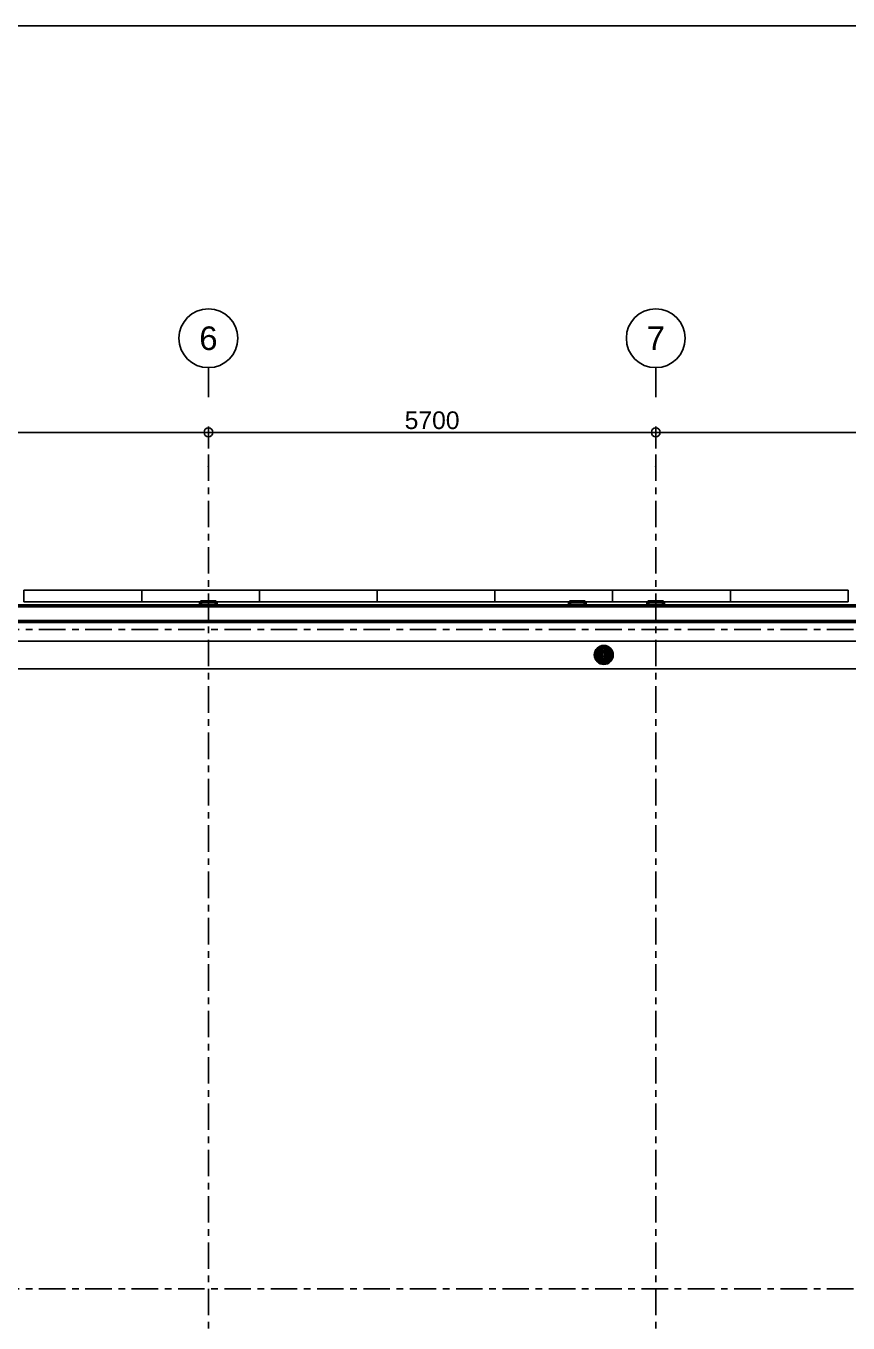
# Model space of a CAD drawing. Header units: millimetres. Extents: x -25371 to 2282244, y -90657 to 147824.
# Drawn here: x 1517409 to 1527885, y -73884 to -57357 of the extents above; entities that cross this region are included whole.
import ezdxf
from ezdxf.enums import TextEntityAlignment as Align

# ---------------------------------------------------------------- set-up
doc = ezdxf.new("R2010")
doc.units = ezdxf.units.MM
doc.linetypes.add('CENTER', pattern=[50.8, 31.75, -6.35, 6.35, -6.35])
doc.linetypes.add('TA_GL_000.90000', pattern=[2.475, 0.9, -0.225, 0.225, -0.225, 0.9])
for name, color, linetype in [('000 - 0_SYM_DWG_GRID-BUBBLE_MAIN_COLOR_6', 7, 'Continuous'), ('000 - 0_SYM_DWG_GRIDLINE_MAIN_COLOR_251', 7, 'Continuous'), ('000 - 0_SYM_DWG_SLOPE-SYM_TEXT_COLOR_3', 7, 'Continuous'), ('000 - D I M', 7, 'Continuous'), ('000 - EXISTING_BUILDING_MAIN_COLOR_251', 7, 'Continuous'), ('000 - EXISTING_PRECAST_MAIN_COLOR_1', 7, 'Continuous'), ('000 - GRID', 7, 'CENTER')]:
    doc.layers.add(name, color=color, linetype=linetype)
doc.layers.add('WALL-E', color=7, linetype='Continuous', lineweight=50)
doc.styles.add('Arial', font='arial.ttf', dxfattribs={"height": 300})
doc.styles.add('FAMELINE_FOR_CKST', font='arial.ttf')
doc.styles.add('TA', font='', dxfattribs={"height": 4.5})
doc.styles.get('TA').set_extended_font_data('Cordia New')
doc.dimstyles.new('FAMELINE-CKST_C-C', dxfattribs={"dimtxt": 0.3, "dimasz": 0.15, "dimexe": 0.1, "dimexo": 0.1, "dimgap": 0.05, "dimtad": 1, "dimzin": 0, "dimdsep": 46, "dimtxsty": 'FAMELINE_FOR_CKST', "dimblk": 'ORIGIN', "dimblk1": 'ORIGIN', "dimblk2": 'ORIGIN', "dimsah": 1, "dimcen": 0.1, "dimdle": 0.1, "dimclrd": 7, "dimclre": 7, "dimclrt": 7, "dimadec": 0, "dimazin": 0, "dimtfac": 1, "dimtix": 1, "dimtmove": 2, "dimatfit": 3, "dimfxl": 1, "dimtolj": 1, "dimtzin": 0, "dimlwd": -1, "dimlwe": -1, "dimarcsym": 0})

# ---------------------------------------------------------------- blocks, each defined once
blk = doc.blocks.new('ø100 RD_ - ø100 RD_-V11-2510-01 ROOF LEVEL PLAN')
at = {"layer": '000 - EXISTING_BUILDING_MAIN_COLOR_251', "color": 7}
for p, q in [((-87, 5), (-86, 5)), ((-84, 26), (-83, 25)), ((-76, 3), (-68, 3)), ((-62, 3), (-54, 3)), ((-54, 3), (-62, 3)), ((-48, 74), (-47, 72)), ((-48, 3), (-40, 3)), ((-40, 3), (-48, 3)), ((-37, 58), (-41, 65)), ((-36, 68), (-32, 61)), ((-34, 53), (-30, 46)), ((-30, 46), (-34, 53)), ((-34, 3), (-26, 3)), ((-26, 3), (-34, 3)), ((-29, 56), (-25, 49)), ((-25, 49), (-29, 56)), ((-27, 40), (-23, 33)), ((-23, 33), (-27, 40)), ((-22, 43), (-17, 36)), ((-17, 36), (-22, 43)), ((-20, 86), (-19, 84)), ((-20, 28), (-16, 21)), ((-16, 21), (-20, 28)), ((-20, 3), (-12, 3)), ((-12, 3), (-20, 3)), ((-14, 31), (-10, 24)), ((-10, 24), (-14, 30)), ((-13, 16), (-8, 9)), ((-8, 9), (-13, 16)), ((-7, 19), (-3, 12)), ((-3, 12), (-7, 19)), ((-5, 88), (-5, 86)), ((-5, 86), (-5, 87)), ((7, 19), (3, 12)), ((3, 12), (7, 19)), ((5, 87), (5, 86)), ((13, 16), (8, 9)), ((8, 9), (13, 16)), ((14, 31), (10, 24)), ((10, 24), (14, 31)), ((20, 3), (12, 3)), ((12, 3), (20, 3)), ((20, 28), (16, 21)), ((16, 21), (20, 28)), ((22, 43), (17, 36)), ((17, 36), (22, 43)), ((27, 40), (23, 33)), ((23, 33), (27, 40)), ((26, 84), (25, 83)), ((29, 56), (25, 49)), ((25, 49), (29, 56)), ((34, 3), (26, 3)), ((26, 3), (34, 3)), ((34, 53), (30, 46)), ((30, 46), (34, 53)), ((32, 61), (36, 68)), ((41, 65), (37, 58)), ((48, 3), (40, 3)), ((40, 3), (48, 3)), ((62, 3), (54, 3)), ((54, 3), (62, 3)), ((68, 3), (76, 3)), ((74, 48), (72, 47)), ((86, 20), (84, 19)), ((88, 5), (86, 5)), ((86, 5), (87, 5)), ((-88, -5), (-86, -5)), ((-86, -5), (-87, -5)), ((-86, -20), (-84, -19)), ((-68, -3), (-76, -3)), ((-74, -48), (-72, -47)), ((-62, -3), (-54, -3)), ((-54, -3), (-62, -3)), ((-48, -3), (-40, -3)), ((-40, -3), (-48, -3)), ((-41, -65), (-37, -58)), ((-32, -61), (-36, -68)), ((-34, -3), (-26, -3)), ((-26, -3), (-34, -3)), ((-34, -53), (-30, -46)), ((-30, -46), (-34, -53)), ((-29, -56), (-25, -49)), ((-25, -49), (-29, -56)), ((-27, -40), (-23, -33)), ((-23, -33), (-27, -40)), ((-26, -84), (-25, -83)), ((-17, -36), (-22, -43)), ((-22, -43), (-19, -40)), ((-20, -3), (-12, -3)), ((-12, -3), (-20, -3)), ((-20, -28), (-16, -21)), ((-16, -21), (-20, -28)), ((-19, -39), (-17, -36)), ((-14, -30), (-10, -24)), ((-10, -24), (-14, -31)), ((-13, -16), (-8, -9)), ((-8, -9), (-13, -16)), ((-7, -19), (-3, -12)), ((-3, -12), (-7, -19)), ((-5, -87), (-5, -86)), ((7, -19), (3, -12)), ((3, -12), (7, -19)), ((5, -88), (5, -86)), ((5, -86), (5, -87)), ((13, -16), (8, -9)), ((8, -9), (13, -16)), ((14, -31), (10, -24)), ((10, -24), (14, -31)), ((20, -3), (12, -3)), ((12, -3), (20, -3)), ((20, -28), (16, -21)), ((16, -21), (20, -28)), ((22, -43), (17, -36)), ((17, -36), (19, -39)), ((19, -40), (22, -43)), ((20, -86), (19, -84)), ((27, -40), (23, -33)), ((23, -33), (27, -40)), ((29, -56), (25, -49)), ((25, -49), (29, -56)), ((34, -3), (26, -3)), ((26, -3), (34, -3)), ((34, -53), (30, -46)), ((30, -46), (34, -53)), ((36, -68), (32, -61)), ((37, -58), (41, -65)), ((48, -3), (40, -3)), ((40, -3), (48, -3)), ((48, -74), (47, -72)), ((62, -3), (54, -3)), ((54, -3), (62, -3)), ((76, -3), (68, -3)), ((84, -26), (83, -25)), ((87, -5), (86, -5))]:
    blk.add_line(p, q, dxfattribs=at)
at = {"layer": '000 - EXISTING_BUILDING_MAIN_COLOR_251', "color": 7, "flags": 128}
for points in [[(-97, 11), (-92, 11), (-87, 11)], [(-88, 5), (-92, 5), (-97, 6)], [(-85, 20), (-90, 21), (-95, 22)], [(-93, 28), (-89, 27), (-84, 26)], [(-81, 34), (-85, 36), (-89, 38)], [(-87, 44), (-83, 42), (-78, 40)], [(-74, 48), (-78, 51), (-81, 53)], [(-78, 58), (-74, 56), (-70, 53)], [(-64, 60), (-68, 63), (-71, 67)], [(-67, 71), (-63, 68), (-60, 64)], [(-53, 70), (-56, 74), (-58, 78)], [(-53, 81), (-51, 78), (-48, 74)], [(-40, 78), (-42, 83), (-44, 87)], [(-38, 89), (-36, 85), (-34, 81)], [(-26, 84), (-27, 89), (-28, 93)], [(-22, 95), (-21, 90), (-20, 86)], [(-11, 87), (-11, 92), (-11, 97)], [(-6, 97), (-5, 92), (-5, 88)], [(5, 88), (5, 92), (6, 97)], [(11, 97), (11, 92), (11, 87)], [(20, 85), (21, 90), (22, 95)], [(28, 93), (27, 89), (26, 84)], [(34, 81), (36, 85), (38, 89)], [(44, 87), (42, 83), (40, 78)], [(48, 74), (51, 78), (53, 81)], [(58, 78), (56, 74), (53, 70)], [(60, 64), (63, 68), (67, 71)], [(71, 67), (68, 63), (64, 60)], [(70, 53), (74, 56), (78, 58)], [(81, 53), (78, 51), (74, 48)], [(78, 40), (83, 42), (87, 44)], [(89, 38), (85, 36), (81, 34)], [(84, 26), (89, 27), (93, 28)], [(95, 22), (90, 21), (86, 20)], [(87, 11), (92, 11), (97, 11)], [(97, 6), (92, 5), (88, 5)], [(-97, -6), (-92, -5), (-88, -5)], [(-87, -11), (-92, -11), (-97, -11)], [(-95, -22), (-90, -21), (-86, -20)], [(-84, -26), (-89, -27), (-93, -28)], [(-89, -38), (-85, -36), (-81, -34)], [(-78, -40), (-83, -42), (-87, -44)], [(-81, -53), (-78, -51), (-74, -48)], [(-70, -53), (-74, -56), (-78, -58)], [(-71, -67), (-68, -63), (-64, -60)], [(-60, -64), (-63, -68), (-67, -71)], [(-58, -78), (-56, -74), (-53, -70)], [(-48, -74), (-51, -78), (-53, -81)], [(-44, -87), (-42, -83), (-40, -78)], [(-34, -81), (-36, -85), (-38, -89)], [(-28, -93), (-27, -89), (-26, -84)], [(-20, -85), (-21, -90), (-22, -95)], [(-11, -97), (-11, -92), (-11, -87)], [(-5, -88), (-5, -92), (-6, -97)], [(6, -97), (5, -92), (5, -88)], [(11, -87), (11, -92), (11, -97)], [(22, -95), (21, -90), (20, -86)], [(26, -84), (27, -89), (28, -93)], [(38, -89), (36, -85), (34, -81)], [(40, -78), (42, -83), (44, -87)], [(53, -81), (51, -78), (48, -74)], [(53, -70), (56, -74), (58, -78)], [(67, -71), (63, -68), (60, -64)], [(64, -60), (68, -63), (71, -67)], [(78, -58), (74, -56), (70, -53)], [(74, -48), (78, -51), (81, -53)], [(87, -44), (83, -42), (78, -40)], [(81, -34), (85, -36), (89, -38)], [(93, -28), (89, -27), (84, -26)], [(85, -20), (90, -21), (95, -22)], [(97, -11), (92, -11), (87, -11)], [(88, -5), (92, -5), (97, -6)]]:
    blk.add_lwpolyline(points, dxfattribs=at)
at = {"layer": '000 - EXISTING_BUILDING_MAIN_COLOR_251', "color": 7}
for radius, start, end in [(121, 360, 180), (117, 360, 180), (101, 0, 180), (101, 360, 180), (97.4, 173.2617, 176.7383), (97.4, 163.2617, 166.7383), (93.3, 166.8593, 173.1404), (93.3, 176.859, 180), (97.4, 153.2617, 156.7383), (93.3, 156.8593, 163.1404), (93.3, 146.8593, 153.1404), (97.4, 143.2617, 146.7383), (76.6, 122.2683, 177.7317), (76.6, 159.2439, 177.7317), (93.3, 136.8593, 143.1404), (76.6, 140.7561, 159.2336), (97.4, 133.2617, 136.7383), (68.5, 122.5353, 177.4647), (68.5, 122.5353, 177.4647), (93.3, 126.8593, 133.1404), (62.5, 122.7809, 177.2191), (62.5, 166.3315, 177.2191), (62.5, 155.6791, 166.3186), (76.6, 122.2683, 140.7476), (97.4, 123.2617, 126.7383), (62.5, 144.5562, 155.4304), (54.4, 123.1932, 176.8068), (54.4, 123.1932, 176.8068), (93.3, 116.8593, 123.1404), (62.5, 133.6685, 144.5432), (48.4, 123.5929, 176.4071), (48.4, 163.2085, 176.4071), (48.4, 150.0047, 163.2036), (97.4, 113.2617, 116.7383), (62.5, 122.7809, 133.6585), (48.4, 136.801, 150), (40.3, 124.3127, 175.6873), (40.3, 124.3127, 175.6873), (93.3, 106.8593, 113.1404), (76.6, 62.2683, 117.7317), (76.6, 99.2439, 117.7317), (48.4, 123.5929, 136.7964), (34.2, 125.0756, 174.9244), (34.2, 162.4622, 174.9244), (34.2, 150, 162.4357), (68.5, 62.5353, 117.4647), (68.5, 62.5353, 117.4647), (34.2, 137.5378, 149.9699), (62.5, 62.7809, 117.2191), (62.5, 106.3315, 117.2191), (97.4, 103.2617, 106.7383), (26.2, 126.6436, 173.3564), (26.2, 126.6436, 173.3564), (54.4, 63.1932, 116.8068), (54.4, 106.0841, 116.8068), (34.2, 125.0756, 137.5159), (48.4, 63.5929, 116.4071), (48.4, 103.2086, 116.4071), (93.3, 96.8593, 103.1404), (20.1, 128.6501, 171.3499), (20.1, 157.1166, 171.3499), (20.1, 142.8834, 157.1158), (62.5, 95.4438, 106.3204), (40.3, 64.3127, 115.6873), (40.3, 64.3127, 115.6873), (20.1, 128.6501, 142.8825), (54.4, 63.1932, 104.952), (34.2, 65.0756, 114.9244), (34.2, 102.4622, 114.1752), (76.6, 80.7561, 99.2355), (12.1, 134.517, 165.483), (12.1, 134.517, 165.483), (97.4, 93.2617, 96.7383), (48.4, 90.0049, 103.2036), (26.2, 101.6782, 113.3564), (26.2, 66.6436, 113.3564), (34.2, 90, 102.4379), (20.1, 97.1166, 111.3499), (20.1, 68.6501, 111.3499), (62.5, 84.5562, 95.4319), (93.3, 86.8593, 93.1404), (26.2, 79.553, 100.475), (12.1, 74.517, 105.483), (12.1, 74.517, 105.483), (20.1, 82.8834, 97.1158), (48.4, 76.8012, 90), (34.2, 77.5378, 89.9721), (20.1, 68.6501, 82.8826), (26.2, 66.6436, 78.3218), (97.4, 83.2617, 86.7383), (62.5, 73.6685, 84.544), (34.2, 65.0756, 77.5124), (12.1, 14.517, 45.483), (12.1, 14.517, 45.483), (93.3, 76.8593, 83.1404), (48.4, 63.5929, 76.7964), (76.6, 62.2683, 80.7475), (20.1, 37.1166, 51.3499), (20.1, 8.6501, 51.3499), (26.2, 6.6436, 53.3564), (26.2, 6.6436, 53.3564), (20.1, 22.8834, 37.1159), (62.5, 62.7809, 73.6568), (20.1, 8.6501, 22.8826), (34.2, 42.4622, 54.9244), (34.2, 5.0756, 54.9244), (97.4, 73.2617, 76.7383), (40.3, 4.3127, 55.6873), (40.3, 4.3127, 55.6873), (34.2, 30, 42.4399), (93.3, 66.8593, 73.1404), (48.4, 43.2081, 56.4071), (48.4, 3.5929, 56.4071), (54.4, 24.6386, 56.8068), (54.4, 3.1932, 56.8068), (34.2, 17.5378, 29.9735), (34.2, 5.0756, 17.5131), (62.5, 46.3315, 57.2191), (62.5, 2.7809, 57.2191), (48.4, 30.0054, 43.2036), (68.5, 2.5353, 57.4647), (68.5, 2.5353, 57.4647), (97.4, 63.2617, 66.7383), (76.6, 39.2439, 57.7317), (76.6, 2.2683, 57.7317), (93.3, 56.8593, 63.1404), (48.4, 16.8017, 30), (62.5, 35.4438, 46.3216), (48.4, 3.5929, 16.7964), (54.4, 3.1932, 24.5622), (62.5, 24.5562, 35.4326), (97.4, 53.2617, 56.7383), (93.3, 46.8593, 53.1404), (62.5, 13.6685, 24.3086), (76.6, 20.7561, 39.2365), (62.5, 2.7809, 13.6562), (97.4, 43.2617, 46.7383), (93.3, 36.8593, 43.1404), (76.6, 2.2683, 20.7465), (97.4, 33.2617, 36.7383), (93.3, 26.8593, 33.1404), (93.3, 16.8593, 23.1404), (97.4, 23.2617, 26.7383), (93.3, 6.8593, 13.1404), (97.4, 13.2617, 16.7383), (93.3, 360, 3.1407), (97.4, 3.2617, 6.7383), (121, 180, 360), (117, 180, 0), (101, 180, 0), (101, 180, 360), (97.4, 183.2617, 186.7383), (97.4, 193.2617, 196.7383), (93.3, 180, 183.1407), (93.3, 186.8593, 193.1404), (93.3, 196.8593, 203.1404), (97.4, 203.2617, 206.7383), (93.3, 206.8593, 213.1404), (97.4, 213.2617, 216.7383), (76.6, 182.2683, 200.7465), (76.6, 182.2683, 237.7317), (93.3, 216.8593, 223.1404), (76.6, 200.7561, 219.2365), (97.4, 223.2617, 226.7383), (68.5, 182.5353, 214.7729), (68.5, 182.5353, 237.4647), (93.3, 226.8593, 233.1404), (62.5, 182.7809, 193.6562), (62.5, 182.7809, 237.2191), (62.5, 193.6685, 204.5439), (76.6, 219.2439, 237.7317), (97.4, 233.2617, 236.7383), (62.5, 204.5562, 215.4326), (68.5, 215.4929, 237.4647), (54.4, 183.1932, 225.8707), (54.4, 183.1932, 236.8068), (62.5, 215.4438, 226.3216), (93.3, 236.8593, 243.1404), (48.4, 183.5929, 196.7964), (48.4, 183.5929, 236.4071), (48.4, 196.8017, 210), (97.4, 243.2617, 246.7383), (62.5, 226.3315, 237.2191), (48.4, 210.0054, 223.2036), (40.3, 184.3127, 235.6873), (40.3, 184.3127, 235.6873), (54.4, 226.0841, 236.8068), (93.3, 246.8593, 253.1404), (76.6, 242.2683, 260.7475), (76.6, 242.2683, 297.7317), (48.4, 223.2081, 236.4071), (34.2, 185.0756, 197.5131), (34.2, 185.0756, 234.9244), (34.2, 197.5378, 209.9735), (68.5, 242.5353, 297.4647), (68.5, 242.5353, 297.4647), (34.2, 210, 222.4399), (62.5, 242.7809, 253.6568), (62.5, 242.7809, 297.2191), (97.4, 253.2617, 256.7383), (26.2, 186.6436, 233.3564), (26.2, 186.6436, 233.3564), (34.2, 222.4622, 234.9244), (54.4, 243.1932, 253.9159), (54.4, 243.1932, 296.8068), (48.4, 243.5929, 256.7964), (48.4, 243.5929, 296.4071), (93.3, 256.8593, 263.1404), (20.1, 188.6501, 202.8826), (20.1, 188.6501, 231.3499), (20.1, 202.8834, 217.1159), (62.5, 253.6685, 264.544), (40.3, 244.3127, 256.052), (40.3, 244.3127, 295.6873), (20.1, 217.1166, 231.3499), (34.2, 245.8233, 257.5124), (34.2, 245.0756, 294.9244), (54.4, 255.0597, 296.8068), (12.1, 194.517, 213.5356), (12.1, 194.517, 225.483), (76.6, 260.7561, 279.2355), (48.4, 256.8012, 270), (97.4, 263.2617, 266.7383), (12.1, 215.161, 225.483), (26.2, 246.6436, 293.3564), (26.2, 246.6436, 293.3564), (40.3, 257.1564, 282.8436), (20.1, 248.6501, 262.8826), (20.1, 248.6501, 291.3499), (34.2, 257.5378, 269.9721), (62.5, 264.5562, 275.4319), (93.3, 266.8593, 273.1404), (12.1, 254.517, 285.483), (12.1, 254.517, 285.483), (20.1, 262.8834, 277.1158), (34.2, 270, 282.4379), (48.4, 270.0049, 283.2036), (20.1, 277.1166, 291.3499), (62.5, 275.4438, 286.3204), (97.4, 273.2617, 276.7383), (34.2, 282.4622, 294.9244), (12.1, 314.517, 345.483), (12.1, 314.517, 324.839), (12.1, 326.4753, 345.483), (40.3, 283.964, 295.6873), (48.4, 283.2086, 296.4071), (93.3, 276.8593, 283.1404), (76.6, 279.2439, 297.7317), (20.1, 308.6501, 351.3499), (20.1, 308.6501, 322.8825), (26.2, 306.6436, 353.3564), (26.2, 306.6436, 353.3564), (20.1, 322.8834, 337.1158), (62.5, 286.3315, 297.2191), (20.1, 337.1166, 351.3499), (34.2, 305.0756, 354.9244), (34.2, 305.0756, 317.5159), (97.4, 283.2617, 286.7383), (40.3, 304.3127, 355.6873), (40.3, 304.3127, 355.6873), (34.2, 317.5378, 329.9699), (48.4, 303.5929, 356.4071), (48.4, 303.5929, 316.7964), (93.3, 286.8593, 293.1404), (54.4, 303.1932, 356.8068), (34.2, 330, 342.4357), (54.4, 303.1932, 313.9159), (34.2, 342.4622, 354.9244), (62.5, 302.7809, 357.2191), (62.5, 302.7809, 313.6585), (48.4, 316.801, 330), (68.5, 302.5353, 357.4647), (68.5, 302.5353, 324.5071), (54.4, 314.1393, 335.3614), (97.4, 293.2617, 296.7383), (76.6, 302.2683, 357.7317), (76.6, 302.2683, 320.7476), (48.4, 330.0047, 343.2036), (93.3, 296.8593, 303.1404), (62.5, 313.6685, 324.5432), (48.4, 343.2085, 356.4071), (54.4, 335.4571, 356.8068), (62.5, 324.5562, 335.4304), (97.4, 303.2617, 306.7383), (68.5, 325.2245, 357.4647), (93.3, 306.8593, 313.1404), (62.5, 335.4438, 346.3186), (76.6, 320.7561, 339.2336), (62.5, 346.3315, 357.2191), (97.4, 313.2617, 316.7383), (93.3, 316.8593, 323.1404), (76.6, 339.2439, 357.7317), (93.3, 326.8593, 333.1404), (97.4, 323.2617, 326.7383), (93.3, 336.8593, 343.1404), (97.4, 333.2617, 336.7383), (93.3, 346.8593, 353.1404), (93.3, 356.859, 360), (97.4, 343.2617, 346.7383), (97.4, 353.2617, 356.7383)]:
    blk.add_arc((0, 0), radius, start, end, dxfattribs=at)
for points, knots in [([(-87, 0), (-87, 1), (-87, 2), (-87, 4), (-87, 4), (-87, 5), (-88, 5)], [0, 0, 0, 0, 0.285714, 0.571429, 0.785714, 1, 1, 1, 1]), ([(-87, 11), (-87, 11), (-87, 11), (-86, 12), (-86, 13), (-86, 14), (-85, 16), (-85, 18), (-85, 19), (-85, 20), (-85, 20)], [0, 0, 0, 0, 0.111111, 0.222222, 0.333333, 0.444444, 0.555556, 0.666667, 0.833333, 1, 1, 1, 1]), ([(-84, 26), (-84, 26), (-84, 26), (-83, 26), (-82, 27), (-82, 29), (-81, 30), (-81, 32), (-80, 34), (-81, 34), (-81, 34)], [0, 0, 0, 0, 0.111111, 0.222222, 0.333333, 0.444444, 0.555556, 0.666667, 0.833333, 1, 1, 1, 1]), ([(-78, 40), (-78, 40), (-77, 40), (-76, 41), (-76, 43), (-75, 44), (-74, 46), (-73, 47), (-73, 48), (-74, 48)], [0.1111111, 0.1111111, 0.1111111, 0.1111111, 0.2222222, 0.3333333, 0.4444444, 0.5555556, 0.6666667, 0.8333333, 1, 1, 1, 1]), ([(-70, 53), (-70, 53), (-70, 53), (-69, 53), (-68, 54), (-67, 55), (-66, 56), (-65, 58), (-64, 59), (-64, 59), (-64, 59)], [0, 0, 0, 0, 0.1111111, 0.2222222, 0.3333333, 0.4444444, 0.5555556, 0.6666667, 0.8333333, 0.8888889, 0.8888889, 0.8888889, 0.8888889]), ([(-59, 64), (-59, 64), (-59, 64), (-58, 65), (-56, 66), (-55, 67), (-54, 68), (-53, 69), (-53, 70), (-53, 70)], [0.1111111, 0.1111111, 0.1111111, 0.1111111, 0.2222222, 0.3333333, 0.4444444, 0.5555556, 0.6666667, 0.8333333, 1, 1, 1, 1]), ([(-44, 64), (-47, 62), (-51, 59), (-54, 56), (-55, 55)], [0.69366574, 0.69366574, 0.69366574, 0.69366574, 0.73529412, 0.75171044, 0.75171044, 0.75171044, 0.75171044]), ([(-48, 74), (-48, 74), (-47, 73), (-47, 74), (-45, 74), (-44, 75), (-43, 76), (-41, 76), (-40, 77), (-40, 78), (-40, 78)], [0, 0, 0, 0, 0.111111, 0.222222, 0.333333, 0.444444, 0.555556, 0.666667, 0.833333, 1, 1, 1, 1]), ([(-41, 65), (-40, 64), (-39, 61), (-38, 59), (-37, 58)], [0, 0, 0, 0, 0.5, 0.9535465, 0.9535465, 0.9535465, 0.9535465]), ([(-34, 81), (-34, 81), (-34, 81), (-33, 81), (-32, 81), (-30, 81), (-29, 82), (-27, 82), (-26, 83), (-26, 84), (-26, 84)], [0, 0, 0, 0, 0.111111, 0.222222, 0.333333, 0.444444, 0.555556, 0.666667, 0.833333, 1, 1, 1, 1]), ([(-20, 75), (-21, 75), (-26, 73), (-30, 72), (-33, 70)], [0.58193651, 0.58193651, 0.58193651, 0.58193651, 0.60294118, 0.63953992, 0.63953992, 0.63953992, 0.63953992]), ([(-20, 86), (-20, 85), (-19, 85), (-19, 85), (-17, 85), (-16, 85), (-14, 86), (-13, 86), (-11, 87), (-11, 87), (-11, 87)], [0, 0, 0, 0, 0.111111, 0.222222, 0.333333, 0.444444, 0.555556, 0.666667, 0.833333, 1, 1, 1, 1]), ([(-5, 88), (-5, 88), (-4, 87), (-4, 87), (-2, 87), (-1, 87), (1, 87), (3, 87), (4, 87), (5, 87), (5, 88)], [0, 0, 0, 0, 0.111111, 0.222222, 0.333333, 0.444444, 0.555556, 0.666667, 0.833333, 1, 1, 1, 1]), ([(11, 87), (11, 87), (11, 87), (12, 86), (13, 86), (14, 86), (16, 85), (18, 85), (19, 85), (20, 85), (20, 85)], [0, 0, 0, 0, 0.111111, 0.222222, 0.333333, 0.444444, 0.555556, 0.666667, 0.833333, 1, 1, 1, 1]), ([(26, 84), (26, 84), (26, 84), (26, 83), (27, 82), (29, 82), (30, 81), (32, 81), (34, 80), (34, 81), (34, 81)], [0, 0, 0, 0, 0.111111, 0.222222, 0.333333, 0.444444, 0.555556, 0.666667, 0.833333, 1, 1, 1, 1]), ([(40, 78), (40, 78), (40, 77), (41, 76), (43, 76), (44, 75), (46, 74), (47, 73), (48, 73), (48, 74)], [0.1111111, 0.1111111, 0.1111111, 0.1111111, 0.2222222, 0.3333333, 0.4444444, 0.5555556, 0.6666667, 0.8333333, 1, 1, 1, 1]), ([(53, 70), (53, 70), (53, 70), (53, 69), (54, 68), (55, 67), (56, 66), (58, 65), (59, 64), (59, 64), (59, 64)], [0, 0, 0, 0, 0.1111111, 0.2222222, 0.3333333, 0.4444444, 0.5555556, 0.6666667, 0.8333333, 0.8888889, 0.8888889, 0.8888889, 0.8888889]), ([(64, 59), (64, 59), (64, 59), (65, 58), (66, 56), (67, 55), (68, 54), (69, 53), (70, 53), (70, 53)], [0.1111111, 0.1111111, 0.1111111, 0.1111111, 0.2222222, 0.3333333, 0.4444444, 0.5555556, 0.6666667, 0.8333333, 1, 1, 1, 1]), ([(74, 48), (74, 48), (73, 47), (74, 47), (74, 45), (75, 44), (76, 43), (76, 41), (77, 40), (78, 40), (78, 40)], [0, 0, 0, 0, 0.111111, 0.222222, 0.333333, 0.444444, 0.555556, 0.666667, 0.833333, 1, 1, 1, 1]), ([(81, 34), (81, 34), (81, 34), (81, 33), (81, 32), (81, 30), (82, 29), (82, 27), (83, 26), (84, 26), (84, 26)], [0, 0, 0, 0, 0.111111, 0.222222, 0.333333, 0.444444, 0.555556, 0.666667, 0.833333, 1, 1, 1, 1]), ([(86, 20), (85, 20), (85, 19), (85, 19), (85, 17), (85, 16), (86, 14), (86, 13), (87, 11), (87, 11), (87, 11)], [0, 0, 0, 0, 0.111111, 0.222222, 0.333333, 0.444444, 0.555556, 0.666667, 0.833333, 1, 1, 1, 1]), ([(88, 5), (88, 5), (87, 4), (87, 4), (87, 3), (87, 2), (87, 1), (87, 0)], [0, 0, 0, 0, 0.142857, 0.285714, 0.571429, 0.785714, 1, 1, 1, 1]), ([(-88, -5), (-88, -5), (-87, -4), (-87, -4), (-87, -3), (-87, -2), (-87, -1), (-87, 0)], [0, 0, 0, 0, 0.142857, 0.285714, 0.571429, 0.785714, 1, 1, 1, 1]), ([(-86, -20), (-85, -20), (-85, -19), (-85, -19), (-85, -17), (-85, -16), (-86, -14), (-86, -13), (-87, -11), (-87, -11), (-87, -11)], [0, 0, 0, 0, 0.111111, 0.222222, 0.333333, 0.444444, 0.555556, 0.666667, 0.833333, 1, 1, 1, 1]), ([(-81, -34), (-81, -34), (-81, -34), (-81, -33), (-81, -32), (-81, -30), (-82, -29), (-82, -27), (-83, -26), (-84, -26), (-84, -26)], [0, 0, 0, 0, 0.111111, 0.222222, 0.333333, 0.444444, 0.555556, 0.666667, 0.833333, 1, 1, 1, 1]), ([(-74, -48), (-74, -48), (-73, -47), (-74, -47), (-74, -45), (-75, -44), (-76, -43), (-76, -41), (-77, -40), (-78, -40), (-78, -40)], [0, 0, 0, 0, 0.111111, 0.222222, 0.333333, 0.444444, 0.555556, 0.666667, 0.833333, 1, 1, 1, 1]), ([(-64, -59), (-64, -59), (-64, -59), (-65, -58), (-66, -56), (-67, -55), (-68, -54), (-69, -53), (-70, -53), (-70, -53)], [0.1111111, 0.1111111, 0.1111111, 0.1111111, 0.2222222, 0.3333333, 0.4444444, 0.5555556, 0.6666667, 0.8333333, 1, 1, 1, 1]), ([(-53, -70), (-53, -70), (-53, -70), (-53, -69), (-54, -68), (-55, -67), (-56, -66), (-58, -65), (-59, -64), (-59, -64), (-59, -64)], [0, 0, 0, 0, 0.1111111, 0.2222222, 0.3333333, 0.4444444, 0.5555556, 0.6666667, 0.8333333, 0.8888889, 0.8888889, 0.8888889, 0.8888889]), ([(-40, -78), (-40, -78), (-40, -77), (-41, -76), (-43, -76), (-44, -75), (-46, -74), (-47, -73), (-48, -73), (-48, -74)], [0.1111111, 0.1111111, 0.1111111, 0.1111111, 0.2222222, 0.3333333, 0.4444444, 0.5555556, 0.6666667, 0.8333333, 1, 1, 1, 1]), ([(-26, -84), (-26, -84), (-26, -84), (-26, -83), (-27, -82), (-29, -82), (-30, -81), (-32, -81), (-34, -80), (-34, -81), (-34, -81)], [0, 0, 0, 0, 0.111111, 0.222222, 0.333333, 0.444444, 0.555556, 0.666667, 0.833333, 1, 1, 1, 1]), ([(-11, -87), (-11, -87), (-11, -87), (-12, -86), (-13, -86), (-14, -86), (-16, -85), (-18, -85), (-19, -85), (-20, -85), (-20, -85)], [0, 0, 0, 0, 0.111111, 0.222222, 0.333333, 0.444444, 0.555556, 0.666667, 0.833333, 1, 1, 1, 1]), ([(5, -88), (5, -88), (4, -87), (4, -87), (2, -87), (1, -87), (-1, -87), (-3, -87), (-4, -87), (-5, -87), (-5, -88)], [0, 0, 0, 0, 0.111111, 0.222222, 0.333333, 0.444444, 0.555556, 0.666667, 0.833333, 1, 1, 1, 1]), ([(20, -86), (20, -85), (19, -85), (19, -85), (17, -85), (16, -85), (14, -86), (13, -86), (11, -87), (11, -87), (11, -87)], [0, 0, 0, 0, 0.111111, 0.222222, 0.333333, 0.444444, 0.555556, 0.666667, 0.833333, 1, 1, 1, 1]), ([(20, -75), (21, -75), (26, -73), (30, -72), (33, -70)], [0.58193651, 0.58193651, 0.58193651, 0.58193651, 0.60294118, 0.63953992, 0.63953992, 0.63953992, 0.63953992]), ([(34, -81), (34, -81), (34, -81), (33, -81), (32, -81), (30, -81), (29, -82), (27, -82), (26, -83), (26, -84), (26, -84)], [0, 0, 0, 0, 0.111111, 0.222222, 0.333333, 0.444444, 0.555556, 0.666667, 0.833333, 1, 1, 1, 1]), ([(48, -74), (48, -74), (47, -73), (47, -74), (45, -74), (44, -75), (43, -76), (41, -76), (40, -77), (40, -78), (40, -78)], [0, 0, 0, 0, 0.111111, 0.222222, 0.333333, 0.444444, 0.555556, 0.666667, 0.833333, 1, 1, 1, 1]), ([(44, -64), (47, -62), (51, -59), (54, -56), (55, -55)], [0.69366574, 0.69366574, 0.69366574, 0.69366574, 0.73529412, 0.75171044, 0.75171044, 0.75171044, 0.75171044]), ([(59, -64), (59, -64), (59, -64), (58, -65), (56, -66), (55, -67), (54, -68), (53, -69), (53, -70), (53, -70)], [0.1111111, 0.1111111, 0.1111111, 0.1111111, 0.2222222, 0.3333333, 0.4444444, 0.5555556, 0.6666667, 0.8333333, 1, 1, 1, 1]), ([(70, -53), (70, -53), (70, -53), (69, -53), (68, -54), (67, -55), (66, -56), (65, -58), (64, -59), (64, -59), (64, -59)], [0, 0, 0, 0, 0.1111111, 0.2222222, 0.3333333, 0.4444444, 0.5555556, 0.6666667, 0.8333333, 0.8888889, 0.8888889, 0.8888889, 0.8888889]), ([(78, -40), (78, -40), (77, -40), (76, -41), (76, -43), (75, -44), (74, -46), (73, -47), (73, -48), (74, -48)], [0.1111111, 0.1111111, 0.1111111, 0.1111111, 0.2222222, 0.3333333, 0.4444444, 0.5555556, 0.6666667, 0.8333333, 1, 1, 1, 1]), ([(84, -26), (84, -26), (84, -26), (83, -26), (82, -27), (82, -29), (81, -30), (81, -32), (80, -34), (81, -34), (81, -34)], [0, 0, 0, 0, 0.111111, 0.222222, 0.333333, 0.444444, 0.555556, 0.666667, 0.833333, 1, 1, 1, 1]), ([(87, -11), (87, -11), (87, -11), (86, -12), (86, -13), (86, -14), (85, -16), (85, -18), (85, -19), (85, -20), (85, -20)], [0, 0, 0, 0, 0.111111, 0.222222, 0.333333, 0.444444, 0.555556, 0.666667, 0.833333, 1, 1, 1, 1]), ([(87, 0), (87, -1), (87, -2), (87, -4), (87, -4), (87, -5), (88, -5)], [0, 0, 0, 0, 0.285714, 0.571429, 0.785714, 1, 1, 1, 1])]:
    blk.add_open_spline(points, degree=3, knots=knots, dxfattribs=at)
for points in [[(-77, 13), (-77, 11), (-77, 9), (-78, 7)], [(-75, 21), (-75, 19), (-76, 17), (-76, 15)], [(-68, 3), (-70, 3), (-72, 3), (-75, 3), (-76, 3)], [(-67, 40), (-68, 39), (-68, 37), (-69, 35)], [(-32, 61), (-32, 62), (-34, 64), (-35, 67), (-36, 68)], [(4, 78), (1, 78), (-1, 78), (-4, 78)], [(33, 70), (29, 72), (24, 74), (20, 75)], [(36, 68), (35, 67), (34, 64), (32, 62), (32, 61)], [(37, 58), (38, 59), (39, 61), (40, 64), (41, 65)], [(55, 55), (52, 58), (48, 61), (44, 64)], [(69, 35), (68, 37), (68, 39), (67, 40)], [(76, 3), (75, 3), (72, 3), (70, 3), (68, 3)], [(76, 15), (76, 17), (75, 19), (75, 21)], [(78, 7), (77, 9), (77, 11), (77, 13)], [(-78, -7), (-77, -9), (-77, -11), (-77, -13)], [(-76, -3), (-75, -3), (-72, -3), (-70, -3), (-68, -3)], [(-76, -15), (-76, -17), (-75, -19), (-75, -21)], [(-69, -35), (-69, -37), (-68, -38), (-67, -39)], [(-55, -55), (-52, -58), (-48, -61), (-44, -64)], [(-37, -58), (-38, -59), (-39, -61), (-40, -64), (-41, -65)], [(-36, -68), (-35, -67), (-34, -64), (-32, -62), (-32, -61)], [(-33, -70), (-29, -72), (-24, -74), (-20, -75)], [(-4, -78), (-1, -78), (1, -78), (4, -78)], [(32, -61), (32, -62), (34, -64), (35, -67), (36, -68)], [(41, -65), (40, -64), (39, -61), (38, -59), (37, -58)], [(67, -39), (68, -38), (69, -37), (69, -35)], [(68, -3), (70, -3), (72, -3), (75, -3), (76, -3)], [(75, -21), (75, -19), (76, -17), (76, -15)], [(77, -13), (77, -11), (77, -9), (78, -7)]]:
    blk.add_open_spline(points, degree=3, dxfattribs=at)
blk = doc.blocks.new('System Panel - DPA-AR_Facade_Solid Panel 150mm-5074316-2510-01 ROOF LEVEL PLAN')
at = {"layer": '000 - EXISTING_PRECAST_MAIN_COLOR_1', "color": 7}
for p, q in [((-750, 200), (750, 200)), ((750, 200), (-750, 200)), ((-750, 50), (-750, 200)), ((-750, 200), (-750, 50)), ((750, 200), (750, 50)), ((750, 200), (750, 50)), ((-750, 50), (750, 50)), ((750, 50), (-750, 50))]:
    blk.add_line(p, q, dxfattribs=at)
blk = doc.blocks.new('System Panel - DPA-AR_Facade_Solid Panel 150mm-5074686-2510-01 ROOF LEVEL PLAN')
at = {"layer": '000 - EXISTING_PRECAST_MAIN_COLOR_1', "color": 7}
for p, q in [((-750, 200), (750, 200)), ((750, 200), (-750, 200)), ((-750, 50), (-750, 200)), ((-750, 200), (-750, 50)), ((750, 200), (750, 50)), ((750, 200), (750, 50)), ((-750, 50), (750, 50)), ((750, 50), (-750, 50))]:
    blk.add_line(p, q, dxfattribs=at)
blk = doc.blocks.new('C-1-VS01_REV00_20260615-120454_LOPF_EX')
at = {"layer": '000 - EXISTING_BUILDING_MAIN_COLOR_251', "color": 7}
for p, q in [((6499.758, 11549.518), (-22549.779, 11549.518)), ((-22549.779, 11549.518), (6499.758, 11549.518)), ((-22549.779, 11199.518), (6499.758, 11199.518)), ((6499.758, 11199.518), (-22549.779, 11199.518))]:
    blk.add_line(p, q, dxfattribs=at)
at = {"layer": 'WALL-E', "color": 7}
for p, q in [((-24463.958, 12000), (6798.812, 12000)), ((6798.812, 12000), (-24463.958, 12000)), ((-5800, 12050.001), (-5600, 12050.001)), ((-5600, 12050.001), (-5800, 12050.001)), ((-5800, 12050), (-5800, 12000)), ((-5800, 12000), (-5800, 12050)), ((-5600, 12050), (-5600, 12000)), ((-5600, 12000), (-5600, 12050)), ((-1100, 12050.001), (-900, 12050.001)), ((-900, 12050.001), (-1100, 12050.001)), ((-1100, 12050), (-1100, 12000)), ((-1100, 12000), (-1100, 12050)), ((-900, 12050), (-900, 12000)), ((-900, 12000), (-900, 12050)), ((-100, 12050.001), (100, 12050.001)), ((100, 12050.001), (-100, 12050.001)), ((-100, 12050), (-100, 12000)), ((-100, 12000), (-100, 12050)), ((100, 12050), (100, 12000)), ((100, 12000), (100, 12050)), ((6598.812, 11800), (-24389.181, 11800))]:
    blk.add_line(p, q, dxfattribs=at)
at = {"layer": '000 - EXISTING_BUILDING_MAIN_COLOR_251', "color": 7, "rotation": 90}
blk.add_blockref('ø100 RD_ - ø100 RD_-V11-2510-01 ROOF LEVEL PLAN', (-662.692, 11375), dxfattribs=at)
at = {"layer": '000 - EXISTING_PRECAST_MAIN_COLOR_1', "color": 7}
for name, p in [('System Panel - DPA-AR_Facade_Solid Panel 150mm-5074316-2510-01 ROOF LEVEL PLAN', (-7299.999, 12000)), ('System Panel - DPA-AR_Facade_Solid Panel 150mm-5074686-2510-01 ROOF LEVEL PLAN', (-7299.999, 12000)), ('System Panel - DPA-AR_Facade_Solid Panel 150mm-5074316-2510-01 ROOF LEVEL PLAN', (-5799.999, 12000)), ('System Panel - DPA-AR_Facade_Solid Panel 150mm-5074686-2510-01 ROOF LEVEL PLAN', (-5799.999, 12000)), ('System Panel - DPA-AR_Facade_Solid Panel 150mm-5074316-2510-01 ROOF LEVEL PLAN', (-4299.999, 12000)), ('System Panel - DPA-AR_Facade_Solid Panel 150mm-5074686-2510-01 ROOF LEVEL PLAN', (-4299.999, 12000)), ('System Panel - DPA-AR_Facade_Solid Panel 150mm-5074316-2510-01 ROOF LEVEL PLAN', (-2799.999, 12000)), ('System Panel - DPA-AR_Facade_Solid Panel 150mm-5074686-2510-01 ROOF LEVEL PLAN', (-2799.999, 12000)), ('System Panel - DPA-AR_Facade_Solid Panel 150mm-5074316-2510-01 ROOF LEVEL PLAN', (-1299.999, 12000)), ('System Panel - DPA-AR_Facade_Solid Panel 150mm-5074686-2510-01 ROOF LEVEL PLAN', (-1299.999, 12000)), ('System Panel - DPA-AR_Facade_Solid Panel 150mm-5074316-2510-01 ROOF LEVEL PLAN', (200.001, 12000)), ('System Panel - DPA-AR_Facade_Solid Panel 150mm-5074686-2510-01 ROOF LEVEL PLAN', (200.001, 12000)), ('System Panel - DPA-AR_Facade_Solid Panel 150mm-5074316-2510-01 ROOF LEVEL PLAN', (1700.001, 12000)), ('System Panel - DPA-AR_Facade_Solid Panel 150mm-5074686-2510-01 ROOF LEVEL PLAN', (1700.001, 12000))]:
    blk.add_blockref(name, p, dxfattribs=at)
blk = doc.blocks.new('_Origin')
at = {"color": 7, "linetype": 'ByBlock', "lineweight": -2}
blk.add_line((0, 0), (-1, 0), dxfattribs=at)
blk.add_circle((0, 0), 0.5, dxfattribs=at)
blk = doc.blocks.new('*D316')
at = {"layer": '000 - D I M', "color": 7, "transparency": 16777216}
for p, q in [((0, 14005), (0, 14286)), ((6650, 14005), (6650, 14286)), ((112, 14211), (6538, 14211))]:
    blk.add_line(p, q, dxfattribs=at)
at = {"layer": 'Defpoints', "color": 7, "transparency": 16777216}
for p in [(6650, 14211), (0, 13930), (6650, 13930)]:
    blk.add_point(p, dxfattribs=at)
at = {"layer": '000 - D I M', "color": 7, "transparency": 16777216, "xscale": 112.5, "yscale": 112.5, "zscale": 112.5, "rotation": 180}
blk.add_blockref('_Origin', (0, 14211), dxfattribs=at)
at = {"layer": '000 - D I M', "color": 7, "transparency": 16777216, "xscale": 112.5, "yscale": 112.5, "zscale": 112.5}
blk.add_blockref('_Origin', (6650, 14211), dxfattribs=at)
at = {"layer": '000 - D I M', "color": 7, "transparency": 16777216, "insert": (3325, 14364), "char_height": 225, "attachment_point": 5, "style": 'FAMELINE_FOR_CKST'}
blk.add_mtext('\\A1;6650', dxfattribs=at)
blk = doc.blocks.new('*D320')
at = {"layer": '000 - D I M', "color": 7, "transparency": 16777216}
for p, q in [((-12400, 14005), (-12400, 14286)), ((-5700, 14005), (-5700, 14286)), ((-12288, 14211), (-5812, 14211))]:
    blk.add_line(p, q, dxfattribs=at)
at = {"layer": 'Defpoints', "color": 7, "transparency": 16777216}
for p in [(-5700, 14211), (-12400, 13930), (-5700, 13930)]:
    blk.add_point(p, dxfattribs=at)
at = {"layer": '000 - D I M', "color": 7, "transparency": 16777216, "xscale": 112.5, "yscale": 112.5, "zscale": 112.5, "rotation": 180}
blk.add_blockref('_Origin', (-12400, 14211), dxfattribs=at)
at = {"layer": '000 - D I M', "color": 7, "transparency": 16777216, "xscale": 112.5, "yscale": 112.5, "zscale": 112.5}
blk.add_blockref('_Origin', (-5700, 14211), dxfattribs=at)
at = {"layer": '000 - D I M', "color": 7, "transparency": 16777216, "insert": (-9050, 14364), "char_height": 225, "attachment_point": 5, "style": 'FAMELINE_FOR_CKST'}
blk.add_mtext('\\A1;6700', dxfattribs=at)
blk = doc.blocks.new('*D321')
at = {"layer": '000 - D I M', "color": 7, "transparency": 16777216}
for p, q in [((-5700, 14005), (-5700, 14286)), ((0, 14005), (0, 14286)), ((-5588, 14211), (-112, 14211))]:
    blk.add_line(p, q, dxfattribs=at)
at = {"layer": 'Defpoints', "color": 7, "transparency": 16777216}
for p in [(0, 14211), (-5700, 13930), (0, 13930)]:
    blk.add_point(p, dxfattribs=at)
at = {"layer": '000 - D I M', "color": 7, "transparency": 16777216, "xscale": 112.5, "yscale": 112.5, "zscale": 112.5, "rotation": 180}
blk.add_blockref('_Origin', (-5700, 14211), dxfattribs=at)
at = {"layer": '000 - D I M', "color": 7, "transparency": 16777216, "xscale": 112.5, "yscale": 112.5, "zscale": 112.5}
blk.add_blockref('_Origin', (0, 14211), dxfattribs=at)
at = {"layer": '000 - D I M', "color": 7, "transparency": 16777216, "insert": (-2850, 14364), "char_height": 225, "attachment_point": 5, "style": 'FAMELINE_FOR_CKST'}
blk.add_mtext('\\A1;5700', dxfattribs=at)
blk = doc.blocks.new('*U332')
at = {"layer": '000 - 0_SYM_DWG_GRID-BUBBLE_MAIN_COLOR_6', "color": 7}
blk.add_line((16.74, 0), (11.74, 0), dxfattribs=at)
blk.add_circle((21.74, 0), 5, dxfattribs=at)
at = {"layer": '000 - 0_SYM_DWG_GRIDLINE_MAIN_COLOR_251', "color": 7, "linetype": 'ByBlock', "ltscale": 5}
blk.add_line((2, 0), (-307.66, 0), dxfattribs=at)
at = {"layer": '000 - 0_SYM_DWG_GRIDLINE_MAIN_COLOR_251', "color": 7}
blk.add_point((0, 0), dxfattribs=at)
at = {"color": 7, "style": 'TA', "flags": 1}
blk.add_attdef('LOCATION', (6, -6), '', height=4.5, rotation=270, dxfattribs=at)
at = {"layer": '000 - 0_SYM_DWG_SLOPE-SYM_TEXT_COLOR_3', "color": 7, "style": 'Arial'}
blk.add_attdef('GRID-HEAD', text='', height=4, rotation=270, dxfattribs=at).set_placement((21.74, 0), align=Align.MIDDLE_CENTER)
blk = doc.blocks.new('*U333')
at = {"layer": '000 - 0_SYM_DWG_GRIDLINE_MAIN_COLOR_251', "color": 7, "linetype": 'ByBlock', "ltscale": 5}
blk.add_line((2, 0), (-340.67, 0), dxfattribs=at)
at = {"color": 7, "style": 'TA', "flags": 1}
blk.add_attdef('LOCATION', (6, -6), '', height=4.5, rotation=270, dxfattribs=at)
at = {"layer": '000 - 0_SYM_DWG_SLOPE-SYM_TEXT_COLOR_3', "color": 7, "style": 'Arial'}
blk.add_attdef('GRID-HEAD', text='', height=4, rotation=360, dxfattribs=at).set_placement((21.74, 0), align=Align.MIDDLE_CENTER)
blk = doc.blocks.new('*U334')
at = {"layer": '000 - 0_SYM_DWG_GRIDLINE_MAIN_COLOR_251', "color": 7, "linetype": 'ByBlock', "ltscale": 5}
blk.add_line((2, 0), (-340.67, 0), dxfattribs=at)
at = {"color": 7, "style": 'TA', "flags": 1}
blk.add_attdef('LOCATION', (6, -6), '', height=4.5, rotation=270, dxfattribs=at)
at = {"layer": '000 - 0_SYM_DWG_SLOPE-SYM_TEXT_COLOR_3', "color": 7, "style": 'Arial'}
blk.add_attdef('GRID-HEAD', text='', height=4, rotation=360, dxfattribs=at).set_placement((21.74, 0), align=Align.MIDDLE_CENTER)
blk = doc.blocks.new('C-1-VS01_REV00_20260615-121114_LOPF_DIMS')
at = {"layer": '000 - GRID', "color": 7, "linetype": 'TA_GL_000.90000', "xscale": 75, "yscale": 75, "zscale": 75, "rotation": 90}
for p, values in [((-5700, 13780), {'GRID-HEAD': '6'}), ((0, 13780), {'GRID-HEAD': '7'})]:
    blk.add_blockref('*U332', p, dxfattribs=at).add_auto_attribs(values)
at = {"layer": '000 - GRID', "color": 7, "linetype": 'TA_GL_000.90000', "xscale": 75, "yscale": 75, "zscale": 75}
for name, p in [('*U333', (13000, 11700)), ('*U334', (13000, 3300))]:
    blk.add_blockref(name, p, dxfattribs=at)
at = {"layer": '000 - D I M', "color": 7}
for base, p1, p2, override, picture, middle in [((-5700, 14211.2), (-12400, 13930), (-5700, 13930), {"dimscale": 750, "dimdec": 0, "dimclrd": 7, "dimclre": 7, "dimclrt": 7}, '*D320', (-9050, 14363.6)), ((0, 14211.2), (-5700, 13930), (0, 13930), {"dimscale": 750, "dimdec": 0, "dimlfac": 1, "dimclrd": 7, "dimclre": 7, "dimclrt": 7}, '*D321', (-2850, 14363.6)), ((6650, 14211.2), (0, 13930), (6650, 13930), {"dimscale": 750, "dimdec": 0, "dimlfac": 1, "dimclrd": 7, "dimclre": 7, "dimclrt": 7}, '*D316', (3325, 14363.6))]:
    dim = blk.add_linear_dim(base=base, p1=p1, p2=p2, angle=180, dimstyle='FAMELINE-CKST_C-C', override=override, dxfattribs=at)
    dim.commit()
    dim.dimension.update_dxf_attribs({"geometry": picture, "text_midpoint": middle})

msp = doc.modelspace()

# ---------------------------------------------------------------- linework, layer by layer
at = {"color": 7}
msp.add_lwpolyline([(1488486.18, -90657.457), (1546611.18, -90657.457), (1546611.18, -57357.458), (1488486.18, -57357.458)], close=True, dxfattribs=at)

# ---------------------------------------------------------------- block references
for name in ['C-1-VS01_REV00_20260615-121114_LOPF_DIMS', 'C-1-VS01_REV00_20260615-120454_LOPF_EX']:
    msp.add_blockref(name, (1525434.648, -76746.665), dxfattribs=at)

doc.saveas('drawing.dxf')
